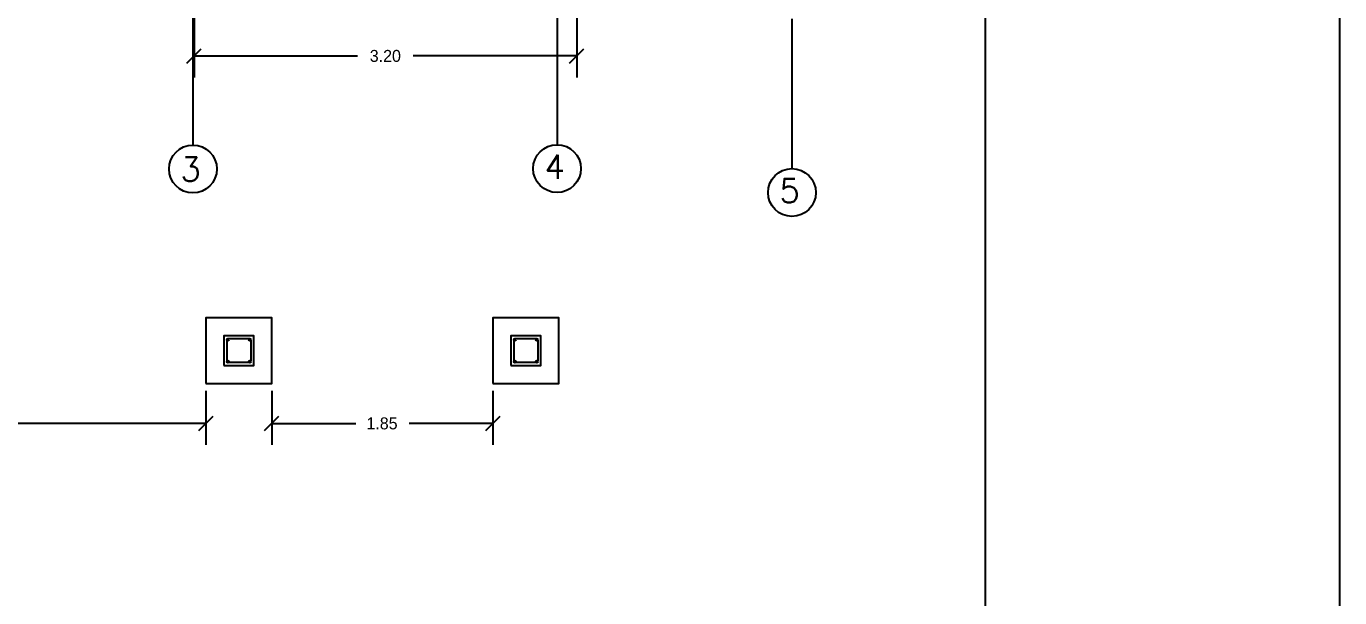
# Model space of a CAD drawing. Extents: x -52 to 126, y -84 to 6.
# Drawn here: x -40.98 to -30, y -34.92 to -30.14 of the extents above; entities that cross this region are included whole.
import ezdxf
from ezdxf.enums import TextEntityAlignment as Align

# ---------------------------------------------------------------- set-up
doc = ezdxf.new("R2010")
doc.units = 0
doc.header["$MEASUREMENT"] = 0
doc.layers.get('0').update_dxf_attribs({"linetype": 'CONTINUOUS'})
doc.layers.get('DEFPOINTS').update_dxf_attribs({"linetype": 'CONTINUOUS'})
for name, color, linetype in [('DIMENSIONES', 2, 'CONTINUOUS'), ('FLECHAS', 8, 'CONTINUOUS'), ('MARCO', 1, 'CONTINUOUS'), ('PAREDES', 7, 'CONTINUOUS'), ('REFUERZO', 3, 'CONTINUOUS'), ('TERRENO', 3, 'CONTINUOUS')]:
    doc.layers.add(name, color=color, linetype=linetype)
doc.styles.add('CITYBLUEPRINT', font='CIBT____.PFB', dxfattribs={"height": 0.2})
doc.styles.add('ROMANS', font='romans', dxfattribs={"height": 0.2})
doc.dimstyles.get("Standard").update_dxf_attribs({"dimtxt": 0.18, "dimasz": 0.18, "dimexe": 0.18, "dimexo": 0.0625, "dimgap": 0.09, "dimtad": 0, "dimtih": 1, "dimtoh": 1, "dimzin": 0, "dimtxsty": 'CITYBLUEPRINT', "dimcen": 0.09, "dimazin": 3, "dimtfac": 1, "dimtofl": 0, "dimtmove": 0, "dimatfit": 3, "dimtolj": 1, "dimtzin": 0})

# ---------------------------------------------------------------- blocks, each defined once
blk = doc.blocks.new('*D77')
at = {"color": 0, "linetype": 'BYBLOCK'}
for p, q in [((-39.579, -30.039), (-39.579, -30.566)), ((-36.379, -30.039), (-36.379, -30.566)), ((-39.639, -30.446), (-39.519, -30.326)), ((-39.579, -30.386), (-38.211, -30.386)), ((-36.379, -30.386), (-37.747, -30.386)), ((-36.439, -30.446), (-36.319, -30.326))]:
    blk.add_line(p, q, dxfattribs=at)
at = {"layer": 'DEFPOINTS', "color": 0, "linetype": 'BYBLOCK'}
for p in [(-39.579, -29.977), (-36.379, -29.977), (-36.379, -30.386)]:
    blk.add_point(p, dxfattribs=at)
at = {"color": 0, "linetype": 'BYBLOCK'}
blk.add_text('3.20', height=0.1, dxfattribs=at).set_placement((-37.979, -30.386), align=Align.MIDDLE_CENTER)
blk = doc.blocks.new('*D190')
at = {"color": 0, "linetype": 'BYBLOCK'}
for p, q in [((-43.179, -33.189), (-43.179, -33.64)), ((-39.479, -33.189), (-39.479, -33.64)), ((-43.239, -33.52), (-43.119, -33.4)), ((-43.179, -33.46), (-41.561, -33.46)), ((-39.479, -33.46), (-41.097, -33.46)), ((-39.539, -33.52), (-39.419, -33.4))]:
    blk.add_line(p, q, dxfattribs=at)
at = {"layer": 'DEFPOINTS', "color": 0, "linetype": 'BYBLOCK'}
for p in [(-43.179, -33.127), (-39.479, -33.127), (-39.479, -33.46)]:
    blk.add_point(p, dxfattribs=at)
at = {"color": 0, "linetype": 'BYBLOCK'}
blk.add_text('3.70', height=0.1, dxfattribs=at).set_placement((-41.471, -33.51))
blk = doc.blocks.new('*D191')
at = {"color": 0, "linetype": 'BYBLOCK'}
for p, q in [((-38.929, -33.189), (-38.929, -33.64)), ((-37.079, -33.189), (-37.079, -33.64)), ((-38.989, -33.52), (-38.869, -33.4)), ((-38.929, -33.46), (-38.227, -33.46)), ((-37.079, -33.46), (-37.781, -33.46)), ((-37.139, -33.52), (-37.019, -33.4))]:
    blk.add_line(p, q, dxfattribs=at)
at = {"layer": 'DEFPOINTS', "color": 0, "linetype": 'BYBLOCK'}
for p in [(-38.929, -33.127), (-37.079, -33.127), (-37.079, -33.46)]:
    blk.add_point(p, dxfattribs=at)
at = {"color": 0, "linetype": 'BYBLOCK'}
blk.add_text('1.85', height=0.1, dxfattribs=at).set_placement((-38.137, -33.51))

msp = doc.modelspace()

# ---------------------------------------------------------------- linework, layer by layer
at = {"layer": 'FLECHAS'}
for points in [[(-36.543, -29.877), (-36.543, -30.841), (-36.543, -31.129)], [(-39.588, -29.884), (-39.588, -31.132)], [(-34.579, -30.077), (-34.579, -31.041), (-34.579, -31.329)]]:
    msp.add_lwpolyline(points, dxfattribs=at)
at = {"layer": 'MARCO'}
msp.add_lwpolyline([(-51.658, -7.211), (-51.658, -47.53), (-29.998, -47.53), (-29.998, -7.211)], close=True, dxfattribs=at)
for centre in [(-39.588, -31.332), (-36.543, -31.329), (-34.579, -31.529)]:
    msp.add_circle(centre, 0.2, dxfattribs=at)
at = {"layer": 'PAREDES'}
for points in [[(-39.479, -33.127), (-38.929, -33.127), (-38.929, -32.577), (-39.479, -32.577)], [(-37.079, -33.127), (-36.529, -33.127), (-36.529, -32.577), (-37.079, -32.577)], [(-39.329, -32.977), (-39.079, -32.977), (-39.079, -32.727), (-39.329, -32.727)], [(-36.929, -32.977), (-36.679, -32.977), (-36.679, -32.727), (-36.929, -32.727)]]:
    msp.add_lwpolyline(points, close=True, dxfattribs=at)
at = {"layer": 'REFUERZO'}
for p, q in [((-39.304, -32.764), (-39.304, -32.94)), ((-39.116, -32.752), (-39.292, -32.752)), ((-39.104, -32.763), (-39.104, -32.94)), ((-36.904, -32.764), (-36.904, -32.94)), ((-36.716, -32.752), (-36.892, -32.752)), ((-36.704, -32.763), (-36.704, -32.94)), ((-39.117, -32.952), (-39.292, -32.952)), ((-36.717, -32.952), (-36.892, -32.952))]:
    msp.add_line(p, q, dxfattribs=at)
for centre in [(-39.296, -32.76), (-39.112, -32.76), (-36.896, -32.76), (-36.712, -32.76), (-39.296, -32.944), (-39.112, -32.944), (-36.896, -32.944), (-36.712, -32.944)]:
    msp.add_circle(centre, 0.00887, dxfattribs=at)
at = {"layer": 'TERRENO'}
msp.add_lwpolyline([(-32.959, -42.583), (-32.959, -11.883), (-48.159, -11.883), (-48.159, -42.583)], close=True, dxfattribs=at)

# ---------------------------------------------------------------- texts
at = {"layer": 'MARCO', "style": 'ROMANS'}
for s, p in [('3', (-39.694, -31.434)), ('4', (-36.648, -31.413)), ('5', (-34.684, -31.613))]:
    msp.add_text(s, height=0.2, dxfattribs=at).set_placement(p)

# ---------------------------------------------------------------- dimensions: what is measured, and where the dimension line sits
at = {"layer": 'DIMENSIONES'}
dim = msp.add_linear_dim(base=(-36.379, -30.386), p1=(-39.579, -29.977), p2=(-36.379, -29.977), dimstyle='Standard', dxfattribs=at)
dim.commit()
dim.dimension.update_dxf_attribs({"geometry": '*D77', "text_midpoint": (-37.979, -30.386)})
for base, p1, p2, picture, middle in [((-39.479, -33.46), (-43.179, -33.127), (-39.479, -33.127), '*D190', (-41.329, -33.46)), ((-37.079, -33.46), (-38.929, -33.127), (-37.079, -33.127), '*D191', (-38.004, -33.46))]:
    dim = msp.add_linear_dim(base=base, p1=p1, p2=p2, dimstyle='STANDARD', override={"dimtxt": 0.1, "dimasz": 0, "dimdec": 2, "dimtsz": 0.06, "dimtdec": 2}, dxfattribs=at)
    dim.commit()
    dim.dimension.update_dxf_attribs({"geometry": picture, "text_midpoint": middle})

doc.saveas('drawing.dxf')
